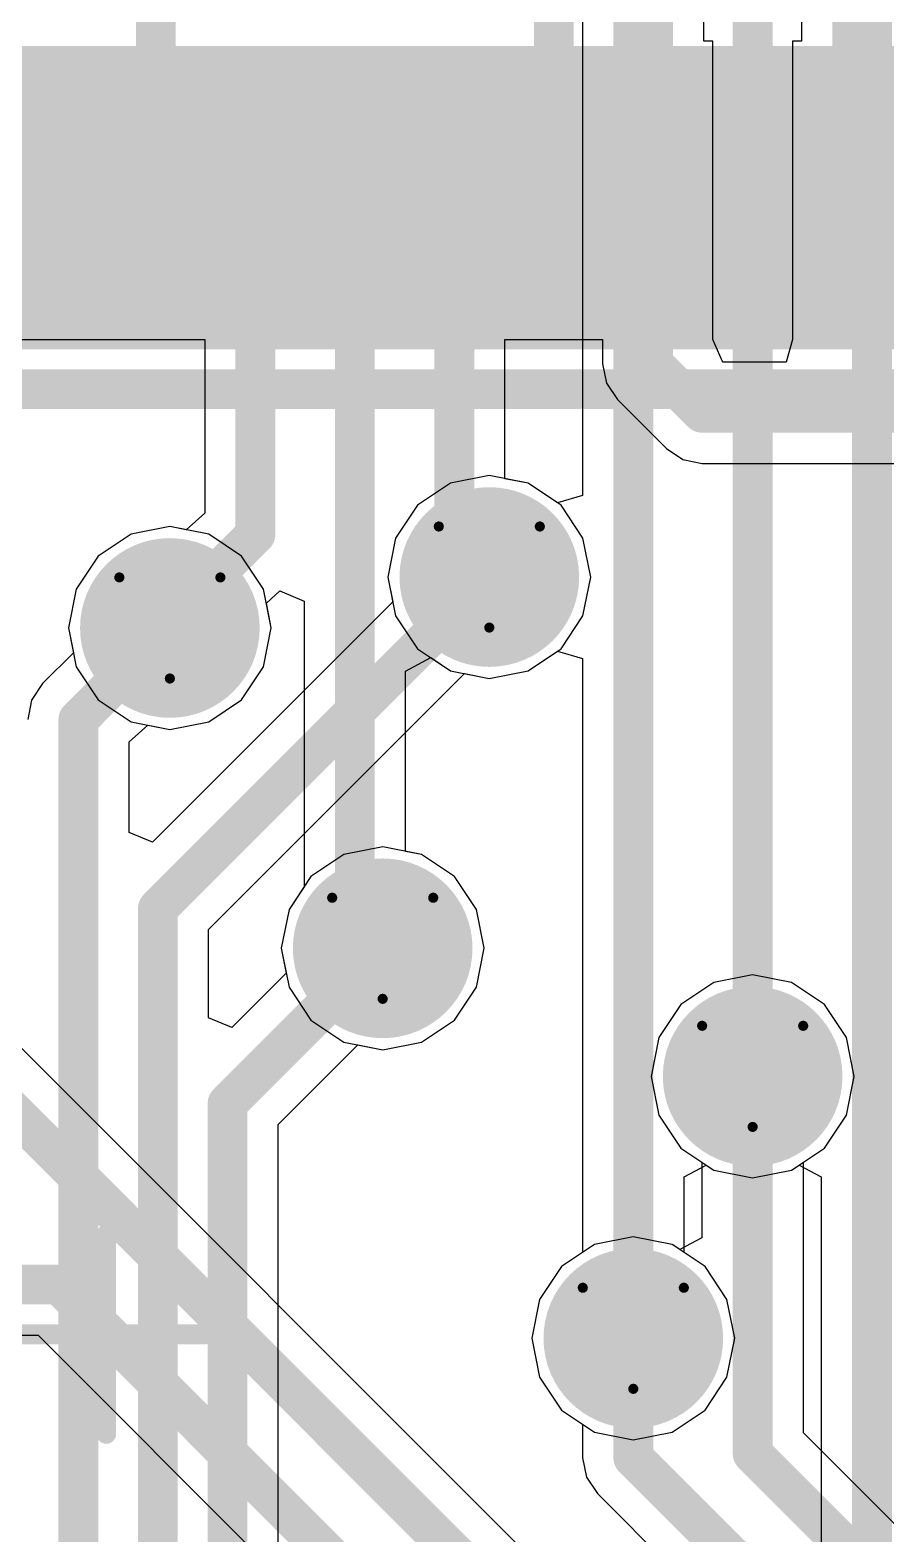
# Model space of a CAD drawing. Header units: inches. Extents: x 0 to 423, y -3 to 110.
# Drawn here: x 44.31 to 48.61, y 47.78 to 55.33 of the extents above; entities that cross this region are included whole.
import ezdxf

# ---------------------------------------------------------------- set-up
doc = ezdxf.new("R2010")
doc.units = ezdxf.units.IN
for name, color, linetype in [('Bottom Layer', 5, 'Continuous'), ('Bottom Solder', 6, 'Continuous'), ('Drill Drawing', 1, 'Continuous'), ('Mechanical 13', 56, 'Continuous'), ('Mechanical 15', 56, 'Continuous'), ('Mid Layer', 16, 'Continuous'), ('Mid Layer 2', 76, 'Continuous'), ('Top Layer', 1, 'Continuous'), ('Top Overlay', 2, 'Continuous'), ('Top Paste', 8, 'Continuous'), ('Top Solder', 216, 'Continuous'), ('Via Holes', 16, 'Continuous')]:
    doc.layers.add(name, color=color, linetype=linetype)

# ---------------------------------------------------------------- blocks, each defined once
blk = doc.blocks.new('STM_LQFP64_V_66')
at = {"layer": 'Top Layer'}
for points in [[(-3.8999, -5.15), (-3.5999, -5.15), (-3.5999, -6.35), (-3.8999, -6.35)], [(-3.3999, -5.15), (-3.0999, -5.15), (-3.0999, -6.35), (-3.3999, -6.35)], [(-2.8999, -5.15), (-2.5999, -5.15), (-2.5999, -6.35), (-2.8999, -6.35)], [(-2.3999, -5.15), (-2.0999, -5.15), (-2.0999, -6.35), (-2.3999, -6.35)], [(-1.8999, -5.15), (-1.5999, -5.15), (-1.5999, -6.35), (-1.8999, -6.35)], [(-1.3999, -5.15), (-1.0999, -5.15), (-1.0999, -6.35), (-1.3999, -6.35)], [(-0.8999, -5.15), (-0.5999, -5.15), (-0.5999, -6.35), (-0.8999, -6.35)], [(-0.3999, -5.15), (-0.0999, -5.15), (-0.0999, -6.35), (-0.3999, -6.35)], [(0.1001, -5.15), (0.4001, -5.15), (0.4001, -6.35), (0.1001, -6.35)]]:
    blk.add_hatch(color=1, dxfattribs=at).paths.add_polyline_path(points)
at = {"layer": 'Top Paste'}
for points in [[(-3.8999, -5.15), (-3.5999, -5.15), (-3.5999, -6.35), (-3.8999, -6.35)], [(-3.3999, -5.15), (-3.0999, -5.15), (-3.0999, -6.35), (-3.3999, -6.35)], [(-2.8999, -5.15), (-2.5999, -5.15), (-2.5999, -6.35), (-2.8999, -6.35)], [(-2.3999, -5.15), (-2.0999, -5.15), (-2.0999, -6.35), (-2.3999, -6.35)], [(-1.8999, -5.15), (-1.5999, -5.15), (-1.5999, -6.35), (-1.8999, -6.35)], [(-1.3999, -5.15), (-1.0999, -5.15), (-1.0999, -6.35), (-1.3999, -6.35)], [(-0.8999, -5.15), (-0.5999, -5.15), (-0.5999, -6.35), (-0.8999, -6.35)], [(-0.3999, -5.15), (-0.0999, -5.15), (-0.0999, -6.35), (-0.3999, -6.35)], [(0.1001, -5.15), (0.4001, -5.15), (0.4001, -6.35), (0.1001, -6.35)]]:
    blk.add_hatch(color=8, dxfattribs=at).paths.add_polyline_path(points)
at = {"layer": 'Top Solder'}
for points in [[(-4.0015, -5.0484), (-3.4983, -5.0484), (-3.4983, -6.4516), (-4.0015, -6.4516)], [(-3.5015, -5.0484), (-2.9983, -5.0484), (-2.9983, -6.4516), (-3.5015, -6.4516)], [(-3.0015, -5.0484), (-2.4983, -5.0484), (-2.4983, -6.4516), (-3.0015, -6.4516)], [(-2.5015, -5.0484), (-1.9983, -5.0484), (-1.9983, -6.4516), (-2.5015, -6.4516)], [(-2.0015, -5.0484), (-1.4983, -5.0484), (-1.4983, -6.4516), (-2.0015, -6.4516)], [(-1.5015, -5.0484), (-0.9983, -5.0484), (-0.9983, -6.4516), (-1.5015, -6.4516)], [(-1.0015, -5.0484), (-0.4983, -5.0484), (-0.4983, -6.4516), (-1.0015, -6.4516)], [(-0.5015, -5.0484), (0.0017, -5.0484), (0.0017, -6.4516), (-0.5015, -6.4516)], [(-0.0015, -5.0484), (0.5017, -5.0484), (0.5017, -6.4516), (-0.0015, -6.4516)]]:
    blk.add_hatch(color=216, dxfattribs=at).paths.add_polyline_path(points)
at = {"layer": 'Mechanical 13'}
blk.add_lwpolyline([(5.0001, -5, 0.1, 0.1, 0), (-4.9999, -5, 0.1, 0.1, 0)], format="xyseb", dxfattribs=at)
at = {"layer": 'Mechanical 15'}
for points in [[(0.0001, 0.5, 0.1, 0.1, 0), (0.0001, -0.5, 0.1, 0.1, 0)], [(0.5001, 0, 0.1, 0.1, 0), (-0.4999, 0, 0.1, 0.1, 0)], [(6.4501, -6.45, 0.05, 0.05, 0), (-6.4499, -6.45, 0.05, 0.05, 0)]]:
    blk.add_lwpolyline(points, format="xyseb", dxfattribs=at)
for points in [[(-0.0249, 0.5, 0.05, 0.05, 1), (0.0251, 0.5, 0.05, 0.05, 1)], [(-0.5249, 0, 0.05, 0.05, 1), (-0.4749, 0, 0.05, 0.05, 1)], [(-0.0249, -0.5, 0.05, 0.05, 1), (0.0251, -0.5, 0.05, 0.05, 1)]]:
    blk.add_lwpolyline(points, format="xyseb", close=True, dxfattribs=at)
at = {"layer": 'Top Overlay'}
blk.add_lwpolyline([(4.7501, -4.75, 0.2, 0.2, 0), (-4.7499, -4.75, 0.2, 0.2, 0)], format="xyseb", dxfattribs=at)

msp = doc.modelspace()

# ---------------------------------------------------------------- hatches: boundary and pattern name
at = {"layer": 'Bottom Layer'}
h = msp.add_hatch(color=5, dxfattribs=at)
edge = h.paths.add_edge_path()
edge.add_arc((46.616, 52.586), 0.35, 0, 360)
h = msp.add_hatch(color=5, dxfattribs=at)
edge = h.paths.add_edge_path()
edge.add_arc((45.01, 52.33), 0.35, 0, 360)
h = msp.add_hatch(color=5, dxfattribs=at)
edge = h.paths.add_edge_path()
edge.add_arc((46.08, 50.72), 0.35, 0, 360)
h = msp.add_hatch(color=5, dxfattribs=at)
edge = h.paths.add_edge_path()
edge.add_arc((47.94, 50.0765), 0.35, 0, 360)
h = msp.add_hatch(color=5, dxfattribs=at)
edge = h.paths.add_edge_path()
edge.add_arc((47.34, 48.7599), 0.35, 0, 360)
at = {"layer": 'Bottom Solder'}
h = msp.add_hatch(color=6, dxfattribs=at)
edge = h.paths.add_edge_path()
edge.add_arc((46.616, 52.586), 0.4516, 0, 360)
h = msp.add_hatch(color=6, dxfattribs=at)
edge = h.paths.add_edge_path()
edge.add_arc((45.01, 52.33), 0.4516, 0, 360)
h = msp.add_hatch(color=6, dxfattribs=at)
edge = h.paths.add_edge_path()
edge.add_arc((46.08, 50.72), 0.4516, 0, 360)
h = msp.add_hatch(color=6, dxfattribs=at)
edge = h.paths.add_edge_path()
edge.add_arc((47.94, 50.0765), 0.4516, 0, 360)
h = msp.add_hatch(color=6, dxfattribs=at)
edge = h.paths.add_edge_path()
edge.add_arc((47.34, 48.7599), 0.4516, 0, 360)
at = {"layer": 'Mid Layer'}
h = msp.add_hatch(color=16, dxfattribs=at)
edge = h.paths.add_edge_path()
edge.add_arc((46.616, 52.586), 0.35, 0, 360)
h = msp.add_hatch(color=16, dxfattribs=at)
edge = h.paths.add_edge_path()
edge.add_arc((45.01, 52.33), 0.35, 0, 360)
h = msp.add_hatch(color=16, dxfattribs=at)
edge = h.paths.add_edge_path()
edge.add_arc((46.08, 50.72), 0.35, 0, 360)
h = msp.add_hatch(color=16, dxfattribs=at)
edge = h.paths.add_edge_path()
edge.add_arc((47.94, 50.0765), 0.35, 0, 360)
h = msp.add_hatch(color=16, dxfattribs=at)
edge = h.paths.add_edge_path()
edge.add_arc((47.34, 48.7599), 0.35, 0, 360)
at = {"layer": 'Mid Layer 2'}
h = msp.add_hatch(color=76, dxfattribs=at)
edge = h.paths.add_edge_path()
edge.add_arc((46.616, 52.586), 0.35, 0, 360)
h = msp.add_hatch(color=76, dxfattribs=at)
edge = h.paths.add_edge_path()
edge.add_arc((45.01, 52.33), 0.35, 0, 360)
h = msp.add_hatch(color=76, dxfattribs=at)
edge = h.paths.add_edge_path()
edge.add_arc((46.08, 50.72), 0.35, 0, 360)
h = msp.add_hatch(color=76, dxfattribs=at)
edge = h.paths.add_edge_path()
edge.add_arc((47.94, 50.0765), 0.35, 0, 360)
h = msp.add_hatch(color=76, dxfattribs=at)
edge = h.paths.add_edge_path()
edge.add_arc((47.34, 48.7599), 0.35, 0, 360)
at = {"layer": 'Top Layer'}
h = msp.add_hatch(color=1, dxfattribs=at)
edge = h.paths.add_edge_path()
edge.add_arc((46.616, 52.586), 0.35, 0, 360)
h = msp.add_hatch(color=1, dxfattribs=at)
edge = h.paths.add_edge_path()
edge.add_arc((45.01, 52.33), 0.35, 0, 360)
h = msp.add_hatch(color=1, dxfattribs=at)
edge = h.paths.add_edge_path()
edge.add_arc((46.08, 50.72), 0.35, 0, 360)
h = msp.add_hatch(color=1, dxfattribs=at)
edge = h.paths.add_edge_path()
edge.add_arc((47.94, 50.0765), 0.35, 0, 360)
h = msp.add_hatch(color=1, dxfattribs=at)
edge = h.paths.add_edge_path()
edge.add_arc((47.34, 48.7599), 0.35, 0, 360)
at = {"layer": 'Top Solder'}
h = msp.add_hatch(color=216, dxfattribs=at)
edge = h.paths.add_edge_path()
edge.add_arc((46.616, 52.586), 0.4516, 0, 360)
h = msp.add_hatch(color=216, dxfattribs=at)
edge = h.paths.add_edge_path()
edge.add_arc((45.01, 52.33), 0.4516, 0, 360)
h = msp.add_hatch(color=216, dxfattribs=at)
edge = h.paths.add_edge_path()
edge.add_arc((46.08, 50.72), 0.4516, 0, 360)
h = msp.add_hatch(color=216, dxfattribs=at)
edge = h.paths.add_edge_path()
edge.add_arc((47.94, 50.0765), 0.4516, 0, 360)
h = msp.add_hatch(color=216, dxfattribs=at)
edge = h.paths.add_edge_path()
edge.add_arc((47.34, 48.7599), 0.4516, 0, 360)
at = {"layer": 'Via Holes'}
h = msp.add_hatch(color=7, dxfattribs=at)
edge = h.paths.add_edge_path()
edge.add_arc((46.616, 52.586), 0.25, 0, 360)
h = msp.add_hatch(color=7, dxfattribs=at)
edge = h.paths.add_edge_path()
edge.add_arc((45.01, 52.33), 0.25, 0, 360)
h = msp.add_hatch(color=7, dxfattribs=at)
edge = h.paths.add_edge_path()
edge.add_arc((46.08, 50.72), 0.25, 0, 360)
h = msp.add_hatch(color=7, dxfattribs=at)
edge = h.paths.add_edge_path()
edge.add_arc((47.94, 50.0765), 0.25, 0, 360)
h = msp.add_hatch(color=7, dxfattribs=at)
edge = h.paths.add_edge_path()
edge.add_arc((47.34, 48.7599), 0.25, 0, 360)

# ---------------------------------------------------------------- linework, layer by layer
at = {"layer": 'Bottom Layer'}
for p, q in [((47.0851, 56.81), (47.0851, 52.9951)), ((46.616, 53.0958), (46.4209, 53.057)), ((46.8111, 53.057), (46.616, 53.0958)), ((46.4209, 53.057), (46.2555, 52.9465)), ((46.9581, 52.9588), (46.8111, 53.057)), ((47.0851, 52.9951), (46.9581, 52.9588)), ((46.2555, 52.9465), (46.145, 52.7811)), ((45.01, 52.8398), (44.8149, 52.801)), ((45.2051, 52.801), (45.01, 52.8398)), ((44.8149, 52.801), (44.6495, 52.6905)), ((45.3705, 52.6905), (45.2051, 52.801)), ((46.145, 52.7811), (46.1062, 52.586)), ((44.6495, 52.6905), (44.539, 52.5251)), ((45.481, 52.5251), (45.3705, 52.6905)), ((46.1062, 52.586), (46.131, 52.4615)), ((44.539, 52.5251), (44.5002, 52.33)), ((46.131, 52.4615), (44.9222, 51.2527)), ((45.5198, 52.33), (45.481, 52.5251)), ((44.5002, 52.33), (44.525, 52.2055)), ((45.481, 52.1349), (45.5198, 52.33)), ((44.525, 52.2055), (44.3698, 52.0502)), ((46.8111, 52.115), (46.9581, 52.2132)), ((46.9581, 52.2132), (47.0851, 52.1769)), ((47.0851, 52.1769), (47.0851, 49.1909)), ((45.2049, 50.8144), (46.4915, 52.101)), ((45.3705, 51.9695), (45.481, 52.1349)), ((46.4915, 52.101), (46.616, 52.0762)), ((46.616, 52.0762), (46.8111, 52.115)), ((44.3698, 52.0502), (44.3145, 51.9675)), ((44.3145, 51.9675), (44.2951, 51.87)), ((45.2051, 51.859), (45.3705, 51.9695)), ((45.01, 51.8202), (45.2051, 51.859)), ((44.8049, 51.7577), (44.8997, 51.8421)), ((44.8997, 51.8421), (45.01, 51.8202)), ((44.8049, 51.3013), (44.8049, 51.7577)), ((44.9222, 51.2527), (44.8049, 51.3013)), ((45.8849, 51.191), (45.7195, 51.0805)), ((46.08, 51.2298), (45.8849, 51.191)), ((46.2751, 51.191), (46.08, 51.2298)), ((46.4405, 51.0805), (46.2751, 51.191)), ((45.7195, 51.0805), (45.609, 50.9151)), ((46.551, 50.9151), (46.4405, 51.0805)), ((45.609, 50.9151), (45.5702, 50.72)), ((46.5898, 50.72), (46.551, 50.9151)), ((45.2049, 50.3713), (45.2049, 50.8144)), ((45.5702, 50.72), (45.595, 50.5955)), ((46.551, 50.5249), (46.5898, 50.72)), ((45.595, 50.5955), (45.3222, 50.3227)), ((46.4405, 50.3595), (46.551, 50.5249)), ((45.3222, 50.3227), (45.2049, 50.3713)), ((46.2751, 50.249), (46.4405, 50.3595)), ((45.5549, 49.8344), (45.9555, 50.235)), ((45.9555, 50.235), (46.08, 50.2102)), ((46.08, 50.2102), (46.2751, 50.249)), ((45.5549, 45.7447), (45.5549, 49.8344)), ((47.5949, 49.5711), (47.7069, 49.6309)), ((47.7069, 49.6309), (47.7449, 49.6055)), ((47.7449, 49.6055), (47.94, 49.5667)), ((47.94, 49.5667), (48.1351, 49.6055)), ((48.1351, 49.6055), (48.1731, 49.6309)), ((48.1731, 49.6309), (48.2851, 49.5711)), ((47.5949, 49.1909), (47.5949, 49.5711)), ((48.2851, 49.5711), (48.2851, 32.3627)), ((47.0851, 49.1909), (46.9795, 49.1204)), ((47.7005, 49.1204), (47.5949, 49.1909)), ((46.9795, 49.1204), (46.869, 48.955)), ((47.811, 48.955), (47.7005, 49.1204)), ((46.869, 48.955), (46.8302, 48.7599)), ((47.8498, 48.7599), (47.811, 48.955)), ((46.8302, 48.7599), (46.869, 48.5648)), ((47.811, 48.5648), (47.8498, 48.7599)), ((46.869, 48.5648), (46.9795, 48.3994)), ((47.7005, 48.3994), (47.811, 48.5648)), ((46.9795, 48.3994), (47.1449, 48.2889)), ((47.5351, 48.2889), (47.7005, 48.3994)), ((47.1449, 48.2889), (47.34, 48.2501)), ((47.34, 48.2501), (47.5351, 48.2889))]:
    msp.add_line(p, q, dxfattribs=at)
for points in [[(47.34, 48.7599, 0.2, 0.2, 0), (47.34, 56.81, 0.2, 0.2, 0)], [(47.94, 50.0765, 0.2, 0.2, 0), (47.94, 56.5309, 0.2, 0.2, 0)], [(48.54, 32.2571, 0.2, 0.2, 0), (48.54, 56.01, 0.2, 0.2, 0)], [(44.95, 50.92, 0.2, 0.2, 0), (46.616, 52.586, 0.2, 0.2, 0)], [(44.55, 51.87, 0.2, 0.2, 0), (45.01, 52.33, 0.2, 0.2, 0)], [(44.55, 33.4, 0.2, 0.2, 0), (44.55, 51.87, 0.2, 0.2, 0)], [(44.95, 33.101, 0.2, 0.2, 0), (44.95, 50.92, 0.2, 0.2, 0)], [(45.3, 49.94, 0.2, 0.2, 0), (46.08, 50.72, 0.2, 0.2, 0)], [(45.3, 31.89, 0.2, 0.2, 0), (45.3, 49.94, 0.2, 0.2, 0)]]:
    msp.add_lwpolyline(points, format="xyseb", dxfattribs=at)
for points in [[(46.566, 52.586, 0.1, 0.1, 1), (46.666, 52.586, 0.1, 0.1, 1)], [(44.96, 52.33, 0.1, 0.1, 1), (45.06, 52.33, 0.1, 0.1, 1)], [(44.5, 51.87, 0.1, 0.1, 1), (44.6, 51.87, 0.1, 0.1, 1)], [(44.5, 51.87, 0.1, 0.1, 1), (44.6, 51.87, 0.1, 0.1, 1)], [(44.9, 50.92, 0.1, 0.1, 1), (45, 50.92, 0.1, 0.1, 1)], [(44.9, 50.92, 0.1, 0.1, 1), (45, 50.92, 0.1, 0.1, 1)], [(46.03, 50.72, 0.1, 0.1, 1), (46.13, 50.72, 0.1, 0.1, 1)], [(47.89, 50.0765, 0.1, 0.1, 1), (47.99, 50.0765, 0.1, 0.1, 1)], [(45.25, 49.94, 0.1, 0.1, 1), (45.35, 49.94, 0.1, 0.1, 1)], [(45.25, 49.94, 0.1, 0.1, 1), (45.35, 49.94, 0.1, 0.1, 1)], [(47.29, 48.7599, 0.1, 0.1, 1), (47.39, 48.7599, 0.1, 0.1, 1)]]:
    msp.add_lwpolyline(points, format="xyseb", close=True, dxfattribs=at)
at = {"layer": 'Drill Drawing'}
for points in [[(46.362, 52.84, 0.0508, 0.0508, 0), (46.87, 52.84, 0.0508, 0.0508, 0)], [(46.362, 52.84, 0.0508, 0.0508, 0), (46.616, 52.332, 0.0508, 0.0508, 0)], [(46.616, 52.332, 0.0508, 0.0508, 0), (46.87, 52.84, 0.0508, 0.0508, 0)], [(44.756, 52.584, 0.0508, 0.0508, 0), (45.264, 52.584, 0.0508, 0.0508, 0)], [(44.756, 52.584, 0.0508, 0.0508, 0), (45.01, 52.076, 0.0508, 0.0508, 0)], [(45.01, 52.076, 0.0508, 0.0508, 0), (45.264, 52.584, 0.0508, 0.0508, 0)], [(45.826, 50.974, 0.0508, 0.0508, 0), (46.334, 50.974, 0.0508, 0.0508, 0)], [(45.826, 50.974, 0.0508, 0.0508, 0), (46.08, 50.466, 0.0508, 0.0508, 0)], [(46.08, 50.466, 0.0508, 0.0508, 0), (46.334, 50.974, 0.0508, 0.0508, 0)], [(47.686, 50.3305, 0.0508, 0.0508, 0), (48.194, 50.3305, 0.0508, 0.0508, 0)], [(47.686, 50.3305, 0.0508, 0.0508, 0), (47.94, 49.8225, 0.0508, 0.0508, 0)], [(47.94, 49.8225, 0.0508, 0.0508, 0), (48.194, 50.3305, 0.0508, 0.0508, 0)], [(47.086, 49.0139, 0.0508, 0.0508, 0), (47.594, 49.0139, 0.0508, 0.0508, 0)], [(47.086, 49.0139, 0.0508, 0.0508, 0), (47.34, 48.5059, 0.0508, 0.0508, 0)], [(47.34, 48.5059, 0.0508, 0.0508, 0), (47.594, 49.0139, 0.0508, 0.0508, 0)]]:
    msp.add_lwpolyline(points, format="xyseb", dxfattribs=at)
for points in [[(46.3493, 52.84, 0.0254, 0.0254, 1), (46.3747, 52.84, 0.0254, 0.0254, 1)], [(46.3493, 52.84, 0.0254, 0.0254, 1), (46.3747, 52.84, 0.0254, 0.0254, 1)], [(46.8573, 52.84, 0.0254, 0.0254, 1), (46.8827, 52.84, 0.0254, 0.0254, 1)], [(46.8573, 52.84, 0.0254, 0.0254, 1), (46.8827, 52.84, 0.0254, 0.0254, 1)], [(44.7433, 52.584, 0.0254, 0.0254, 1), (44.7687, 52.584, 0.0254, 0.0254, 1)], [(44.7433, 52.584, 0.0254, 0.0254, 1), (44.7687, 52.584, 0.0254, 0.0254, 1)], [(45.2513, 52.584, 0.0254, 0.0254, 1), (45.2767, 52.584, 0.0254, 0.0254, 1)], [(45.2513, 52.584, 0.0254, 0.0254, 1), (45.2767, 52.584, 0.0254, 0.0254, 1)], [(46.6033, 52.332, 0.0254, 0.0254, 1), (46.6287, 52.332, 0.0254, 0.0254, 1)], [(46.6033, 52.332, 0.0254, 0.0254, 1), (46.6287, 52.332, 0.0254, 0.0254, 1)], [(44.9973, 52.076, 0.0254, 0.0254, 1), (45.0227, 52.076, 0.0254, 0.0254, 1)], [(44.9973, 52.076, 0.0254, 0.0254, 1), (45.0227, 52.076, 0.0254, 0.0254, 1)], [(45.8133, 50.974, 0.0254, 0.0254, 1), (45.8387, 50.974, 0.0254, 0.0254, 1)], [(45.8133, 50.974, 0.0254, 0.0254, 1), (45.8387, 50.974, 0.0254, 0.0254, 1)], [(46.3213, 50.974, 0.0254, 0.0254, 1), (46.3467, 50.974, 0.0254, 0.0254, 1)], [(46.3213, 50.974, 0.0254, 0.0254, 1), (46.3467, 50.974, 0.0254, 0.0254, 1)], [(46.0673, 50.466, 0.0254, 0.0254, 1), (46.0927, 50.466, 0.0254, 0.0254, 1)], [(46.0673, 50.466, 0.0254, 0.0254, 1), (46.0927, 50.466, 0.0254, 0.0254, 1)], [(47.6733, 50.3305, 0.0254, 0.0254, 1), (47.6987, 50.3305, 0.0254, 0.0254, 1)], [(47.6733, 50.3305, 0.0254, 0.0254, 1), (47.6987, 50.3305, 0.0254, 0.0254, 1)], [(48.1813, 50.3305, 0.0254, 0.0254, 1), (48.2067, 50.3305, 0.0254, 0.0254, 1)], [(48.1813, 50.3305, 0.0254, 0.0254, 1), (48.2067, 50.3305, 0.0254, 0.0254, 1)], [(47.9273, 49.8225, 0.0254, 0.0254, 1), (47.9527, 49.8225, 0.0254, 0.0254, 1)], [(47.9273, 49.8225, 0.0254, 0.0254, 1), (47.9527, 49.8225, 0.0254, 0.0254, 1)], [(47.0733, 49.0139, 0.0254, 0.0254, 1), (47.0987, 49.0139, 0.0254, 0.0254, 1)], [(47.0733, 49.0139, 0.0254, 0.0254, 1), (47.0987, 49.0139, 0.0254, 0.0254, 1)], [(47.5813, 49.0139, 0.0254, 0.0254, 1), (47.6067, 49.0139, 0.0254, 0.0254, 1)], [(47.5813, 49.0139, 0.0254, 0.0254, 1), (47.6067, 49.0139, 0.0254, 0.0254, 1)], [(47.3273, 48.5059, 0.0254, 0.0254, 1), (47.3527, 48.5059, 0.0254, 0.0254, 1)], [(47.3273, 48.5059, 0.0254, 0.0254, 1), (47.3527, 48.5059, 0.0254, 0.0254, 1)]]:
    msp.add_lwpolyline(points, format="xyseb", close=True, dxfattribs=at)
at = {"layer": 'Mid Layer'}
for p, q in [((46.616, 53.0958), (46.4209, 53.057)), ((46.8111, 53.057), (46.616, 53.0958)), ((46.4209, 53.057), (46.2555, 52.9465)), ((46.9765, 52.9465), (46.8111, 53.057)), ((46.2555, 52.9465), (46.145, 52.7811)), ((47.087, 52.7811), (46.9765, 52.9465)), ((45.01, 52.8398), (44.8149, 52.801)), ((45.2051, 52.801), (45.01, 52.8398)), ((44.8149, 52.801), (44.6495, 52.6905)), ((45.3705, 52.6905), (45.2051, 52.801)), ((46.145, 52.7811), (46.1062, 52.586)), ((47.1258, 52.586), (47.087, 52.7811)), ((44.6495, 52.6905), (44.539, 52.5251)), ((45.481, 52.5251), (45.3705, 52.6905)), ((46.1062, 52.586), (46.145, 52.3909)), ((47.087, 52.3909), (47.1258, 52.586)), ((44.539, 52.5251), (44.5002, 52.33)), ((45.5198, 52.33), (45.481, 52.5251)), ((46.145, 52.3909), (46.2555, 52.2255)), ((46.9765, 52.2255), (47.087, 52.3909)), ((44.5002, 52.33), (44.539, 52.1349)), ((45.481, 52.1349), (45.5198, 52.33)), ((46.2555, 52.2255), (46.4209, 52.115)), ((46.8111, 52.115), (46.9765, 52.2255)), ((44.539, 52.1349), (44.6495, 51.9695)), ((45.3705, 51.9695), (45.481, 52.1349)), ((46.4209, 52.115), (46.616, 52.0762)), ((46.616, 52.0762), (46.8111, 52.115)), ((44.6495, 51.9695), (44.8149, 51.859)), ((45.2051, 51.859), (45.3705, 51.9695)), ((44.8149, 51.859), (45.01, 51.8202)), ((45.01, 51.8202), (45.2051, 51.859)), ((45.8849, 51.191), (45.7195, 51.0805)), ((46.08, 51.2298), (45.8849, 51.191)), ((46.2751, 51.191), (46.08, 51.2298)), ((46.4405, 51.0805), (46.2751, 51.191)), ((45.7195, 51.0805), (45.609, 50.9151)), ((46.551, 50.9151), (46.4405, 51.0805)), ((45.609, 50.9151), (45.5702, 50.72)), ((46.5898, 50.72), (46.551, 50.9151)), ((45.5702, 50.72), (45.609, 50.5249)), ((46.551, 50.5249), (46.5898, 50.72)), ((47.94, 50.5863), (47.7449, 50.5475)), ((48.1351, 50.5475), (47.94, 50.5863)), ((45.609, 50.5249), (45.7195, 50.3595)), ((46.4405, 50.3595), (46.551, 50.5249)), ((47.7449, 50.5475), (47.5795, 50.437)), ((48.3005, 50.437), (48.1351, 50.5475)), ((47.5795, 50.437), (47.469, 50.2716)), ((48.411, 50.2716), (48.3005, 50.437)), ((45.7195, 50.3595), (45.8849, 50.249)), ((46.2751, 50.249), (46.4405, 50.3595)), ((47.469, 50.2716), (47.4302, 50.0765)), ((48.4498, 50.0765), (48.411, 50.2716)), ((45.8849, 50.249), (46.08, 50.2102)), ((46.08, 50.2102), (46.2751, 50.249)), ((47.4302, 50.0765), (47.469, 49.8814)), ((48.411, 49.8814), (48.4498, 50.0765)), ((47.469, 49.8814), (47.5795, 49.716)), ((48.3005, 49.716), (48.411, 49.8814)), ((47.5795, 49.716), (47.7449, 49.6055)), ((48.1351, 49.6055), (48.3005, 49.716)), ((47.7449, 49.6055), (47.94, 49.5667)), ((47.94, 49.5667), (48.1351, 49.6055)), ((47.1449, 49.2309), (46.9795, 49.1204)), ((47.34, 49.2697), (47.1449, 49.2309)), ((47.5351, 49.2309), (47.34, 49.2697)), ((47.7005, 49.1204), (47.5351, 49.2309)), ((46.9795, 49.1204), (46.869, 48.955)), ((47.811, 48.955), (47.7005, 49.1204)), ((46.869, 48.955), (46.8302, 48.7599)), ((47.8498, 48.7599), (47.811, 48.955)), ((46.8302, 48.7599), (46.869, 48.5648)), ((47.811, 48.5648), (47.8498, 48.7599)), ((46.869, 48.5648), (46.9795, 48.3994)), ((47.7005, 48.3994), (47.811, 48.5648)), ((46.9795, 48.3994), (47.1449, 48.2889)), ((47.5351, 48.2889), (47.7005, 48.3994)), ((47.1449, 48.2889), (47.34, 48.2501)), ((47.34, 48.2501), (47.5351, 48.2889))]:
    msp.add_line(p, q, dxfattribs=at)
at = {"layer": 'Mid Layer 2'}
for p, q in [((46.616, 53.0958), (46.4209, 53.057)), ((46.8111, 53.057), (46.616, 53.0958)), ((46.4209, 53.057), (46.2555, 52.9465)), ((46.9765, 52.9465), (46.8111, 53.057)), ((46.2555, 52.9465), (46.145, 52.7811)), ((47.087, 52.7811), (46.9765, 52.9465)), ((45.01, 52.8398), (44.8149, 52.801)), ((45.2051, 52.801), (45.01, 52.8398)), ((44.8149, 52.801), (44.6495, 52.6905)), ((45.3705, 52.6905), (45.2051, 52.801)), ((46.145, 52.7811), (46.1062, 52.586)), ((47.1258, 52.586), (47.087, 52.7811)), ((44.6495, 52.6905), (44.539, 52.5251)), ((45.481, 52.5251), (45.3705, 52.6905)), ((46.1062, 52.586), (46.145, 52.3909)), ((47.087, 52.3909), (47.1258, 52.586)), ((44.539, 52.5251), (44.5002, 52.33)), ((45.5198, 52.33), (45.481, 52.5251)), ((46.145, 52.3909), (46.2555, 52.2255)), ((46.9765, 52.2255), (47.087, 52.3909)), ((44.5002, 52.33), (44.539, 52.1349)), ((45.481, 52.1349), (45.5198, 52.33)), ((46.2555, 52.2255), (46.4209, 52.115)), ((46.8111, 52.115), (46.9765, 52.2255)), ((44.539, 52.1349), (44.6495, 51.9695)), ((45.3705, 51.9695), (45.481, 52.1349)), ((46.4209, 52.115), (46.616, 52.0762)), ((46.616, 52.0762), (46.8111, 52.115)), ((44.6495, 51.9695), (44.8149, 51.859)), ((45.2051, 51.859), (45.3705, 51.9695)), ((44.8149, 51.859), (45.01, 51.8202)), ((45.01, 51.8202), (45.2051, 51.859)), ((45.8849, 51.191), (45.7195, 51.0805)), ((46.08, 51.2298), (45.8849, 51.191)), ((46.2751, 51.191), (46.08, 51.2298)), ((46.4405, 51.0805), (46.2751, 51.191)), ((45.7195, 51.0805), (45.609, 50.9151)), ((46.551, 50.9151), (46.4405, 51.0805)), ((45.609, 50.9151), (45.5702, 50.72)), ((46.5898, 50.72), (46.551, 50.9151)), ((45.5702, 50.72), (45.609, 50.5249)), ((46.551, 50.5249), (46.5898, 50.72)), ((47.94, 50.5863), (47.7449, 50.5475)), ((48.1351, 50.5475), (47.94, 50.5863)), ((45.609, 50.5249), (45.7195, 50.3595)), ((46.4405, 50.3595), (46.551, 50.5249)), ((47.7449, 50.5475), (47.5795, 50.437)), ((48.3005, 50.437), (48.1351, 50.5475)), ((47.5795, 50.437), (47.469, 50.2716)), ((48.411, 50.2716), (48.3005, 50.437)), ((45.7195, 50.3595), (45.8849, 50.249)), ((46.2751, 50.249), (46.4405, 50.3595)), ((47.469, 50.2716), (47.4302, 50.0765)), ((48.4498, 50.0765), (48.411, 50.2716)), ((45.8849, 50.249), (46.08, 50.2102)), ((46.08, 50.2102), (46.2751, 50.249)), ((47.4302, 50.0765), (47.469, 49.8814)), ((48.411, 49.8814), (48.4498, 50.0765)), ((47.469, 49.8814), (47.5795, 49.716)), ((48.3005, 49.716), (48.411, 49.8814)), ((47.5795, 49.716), (47.7449, 49.6055)), ((48.1351, 49.6055), (48.3005, 49.716)), ((47.7449, 49.6055), (47.94, 49.5667)), ((47.94, 49.5667), (48.1351, 49.6055)), ((47.1449, 49.2309), (46.9795, 49.1204)), ((47.34, 49.2697), (47.1449, 49.2309)), ((47.5351, 49.2309), (47.34, 49.2697)), ((47.7005, 49.1204), (47.5351, 49.2309)), ((46.9795, 49.1204), (46.869, 48.955)), ((47.811, 48.955), (47.7005, 49.1204)), ((46.869, 48.955), (46.8302, 48.7599)), ((47.8498, 48.7599), (47.811, 48.955)), ((46.8302, 48.7599), (46.869, 48.5648)), ((47.811, 48.5648), (47.8498, 48.7599)), ((46.869, 48.5648), (46.9795, 48.3994)), ((47.7005, 48.3994), (47.811, 48.5648)), ((46.9795, 48.3994), (47.1449, 48.2889)), ((47.5351, 48.2889), (47.7005, 48.3994)), ((47.1449, 48.2889), (47.34, 48.2501)), ((47.34, 48.2501), (47.5351, 48.2889))]:
    msp.add_line(p, q, dxfattribs=at)
at = {"layer": 'Top Layer'}
for p, q in [((47.6948, 55.28), (47.6948, 57.607)), ((48.185, 55.6459), (48.185, 55.28)), ((47.7399, 55.28), (47.6948, 55.28)), ((47.7399, 53.78), (47.7399, 55.28)), ((48.185, 55.28), (48.1399, 55.28)), ((48.1399, 55.28), (48.1399, 53.7934)), ((43.1399, 53.78), (45.185, 53.78)), ((45.185, 53.78), (45.185, 52.9068)), ((46.6948, 53.0801), (46.6948, 53.78)), ((46.6948, 53.78), (47.185, 53.78)), ((47.185, 53.78), (47.185, 53.6579)), ((47.7861, 53.6721), (47.7399, 53.78)), ((47.7399, 53.78), (47.7399, 53.78)), ((47.7399, 53.78), (47.7399, 53.78)), ((47.7399, 53.78), (47.7399, 53.78)), ((48.1399, 53.78), (48.1077, 53.6664)), ((48.1399, 53.7934), (48.1399, 53.78)), ((47.7919, 53.6664), (47.7861, 53.6721)), ((48.1077, 53.6664), (47.7919, 53.6664)), ((47.185, 53.6579), (47.2044, 53.5604)), ((47.2044, 53.5604), (47.2597, 53.4777)), ((47.2597, 53.4777), (47.5061, 53.2312)), ((47.5061, 53.2312), (47.5888, 53.176)), ((47.5888, 53.176), (47.6863, 53.1566)), ((47.6863, 53.1566), (49.422, 53.1566)), ((46.8111, 53.057), (46.6948, 53.0801)), ((46.9765, 52.9465), (46.8111, 53.057)), ((47.087, 52.7811), (46.9765, 52.9465)), ((45.01, 52.8398), (44.8149, 52.801)), ((45.092, 52.8235), (45.01, 52.8398)), ((45.185, 52.9068), (45.092, 52.8235)), ((44.8149, 52.801), (44.6495, 52.6905)), ((47.1258, 52.586), (47.087, 52.7811)), ((44.6495, 52.6905), (44.539, 52.5251)), ((47.087, 52.3909), (47.1258, 52.586)), ((44.539, 52.5251), (44.5002, 52.33)), ((45.495, 52.4545), (45.5625, 52.5159)), ((45.5198, 52.33), (45.495, 52.4545)), ((45.5625, 52.5159), (45.685, 52.464)), ((45.685, 52.464), (45.685, 51.0288)), ((46.9765, 52.2255), (47.087, 52.3909)), ((44.5002, 52.33), (44.539, 52.1349)), ((45.481, 52.1349), (45.5198, 52.33)), ((46.1948, 52.1134), (46.3218, 52.1813)), ((46.3218, 52.1813), (46.4209, 52.115)), ((46.8111, 52.115), (46.9765, 52.2255)), ((44.539, 52.1349), (44.6495, 51.9695)), ((45.3705, 51.9695), (45.481, 52.1349)), ((46.1948, 51.207), (46.1948, 52.1134)), ((46.4209, 52.115), (46.616, 52.0762)), ((46.616, 52.0762), (46.8111, 52.115)), ((44.6495, 51.9695), (44.8149, 51.859)), ((45.2051, 51.859), (45.3705, 51.9695)), ((44.8149, 51.859), (45.01, 51.8202)), ((45.01, 51.8202), (45.2051, 51.859)), ((46.2751, 51.191), (46.1948, 51.207)), ((46.4405, 51.0805), (46.2751, 51.191)), ((45.685, 51.0288), (45.609, 50.9151)), ((46.551, 50.9151), (46.4405, 51.0805)), ((45.609, 50.9151), (45.5702, 50.72)), ((46.5898, 50.72), (46.551, 50.9151)), ((45.5702, 50.72), (45.609, 50.5249)), ((46.551, 50.5249), (46.5898, 50.72)), ((49.5465, 44.9354), (43.9034, 50.5786)), ((47.94, 50.5863), (47.7449, 50.5475)), ((48.1351, 50.5475), (47.94, 50.5863)), ((45.609, 50.5249), (45.7195, 50.3595)), ((46.4405, 50.3595), (46.551, 50.5249)), ((47.7449, 50.5475), (47.5795, 50.437)), ((48.3005, 50.437), (48.1351, 50.5475)), ((47.5795, 50.437), (47.469, 50.2716)), ((48.411, 50.2716), (48.3005, 50.437)), ((45.7195, 50.3595), (45.8849, 50.249)), ((46.2751, 50.249), (46.4405, 50.3595)), ((47.469, 50.2716), (47.4302, 50.0765)), ((48.4498, 50.0765), (48.411, 50.2716)), ((45.8849, 50.249), (46.08, 50.2102)), ((46.08, 50.2102), (46.2751, 50.249)), ((47.4302, 50.0765), (47.469, 49.8814)), ((48.411, 49.8814), (48.4498, 50.0765)), ((47.469, 49.8814), (47.5795, 49.716)), ((48.3005, 49.716), (48.411, 49.8814)), ((47.5795, 49.716), (47.6851, 49.6455)), ((48.1949, 49.6455), (48.3005, 49.716)), ((47.6851, 49.6455), (47.6851, 49.2654)), ((48.1949, 48.2856), (48.1949, 49.6455)), ((47.1449, 49.2309), (46.9795, 49.1204)), ((47.34, 49.2697), (47.1449, 49.2309)), ((47.5351, 49.2309), (47.34, 49.2697)), ((47.5731, 49.2055), (47.5351, 49.2309)), ((47.6851, 49.2654), (47.5731, 49.2055)), ((46.9795, 49.1204), (46.869, 48.955)), ((46.869, 48.955), (46.8302, 48.7599)), ((40.8979, 48.7751), (44.3474, 48.7751)), ((44.3474, 48.7751), (49.2628, 43.8598)), ((46.8302, 48.7599), (46.869, 48.5648)), ((46.869, 48.5648), (46.9795, 48.3994)), ((46.9795, 48.3994), (47.0851, 48.3289)), ((47.0851, 48.3289), (47.0851, 48.16)), ((49.5726, 46.9079), (48.1949, 48.2856)), ((47.0851, 48.16), (47.1045, 48.0625)), ((47.1045, 48.0625), (47.1598, 47.9798)), ((47.1598, 47.9798), (49.2898, 45.8498))]:
    msp.add_line(p, q, dxfattribs=at)
for points in [[(47.9399, 54.53, 0.2, 0.2, 0), (47.9399, 58.5601, 0.2, 0.2, 0)], [(47.4399, 53.6579, 0.2, 0.2, 0), (47.4399, 57.607, 0.2, 0.2, 0)], [(48.4399, 54.53, 0.2, 0.2, 0), (48.4399, 55.9099, 0.2, 0.2, 0)], [(44.9399, 54.53, 0.2, 0.2, 0), (44.9399, 55.8686, 0.2, 0.2, 0)], [(46.9399, 54.53, 0.2, 0.2, 0), (46.9399, 55.6001, 0.2, 0.2, 0)], [(45.4399, 52.7999, 0.2, 0.2, 0), (45.4399, 54.53, 0.2, 0.2, 0)], [(45.9399, 50.8601, 0.2, 0.2, 0), (45.9399, 54.53, 0.2, 0.2, 0)], [(46.4399, 52.7621, 0.2, 0.2, 0), (46.4399, 54.53, 0.2, 0.2, 0)], [(47.4399, 53.6579, 0.2, 0.2, 0), (47.6863, 53.4115, 0.2, 0.2, 0)], [(47.6863, 53.4115, 0.2, 0.2, 0), (49.422, 53.4115, 0.2, 0.2, 0)], [(45.01, 52.37, 0.2, 0.2, 0), (45.4399, 52.7999, 0.2, 0.2, 0)], [(46.4399, 52.7621, 0.2, 0.2, 0), (46.616, 52.586, 0.2, 0.2, 0)], [(41.5915, 52.53, 0.2, 0.2, 0), (49.6515, 44.47, 0.2, 0.2, 0)], [(45.01, 52.33, 0.2, 0.2, 0), (45.01, 52.37, 0.2, 0.2, 0)], [(45.9399, 50.8601, 0.2, 0.2, 0), (46.08, 50.72, 0.2, 0.2, 0)], [(47.94, 48.18, 0.2, 0.2, 0), (47.94, 50.0765, 0.2, 0.2, 0)], [(38.9399, 49.03, 0.2, 0.2, 0), (44.453, 49.03, 0.2, 0.2, 0)], [(44.453, 49.03, 0.2, 0.2, 0), (49.443, 44.04, 0.2, 0.2, 0)], [(47.34, 48.16, 0.2, 0.2, 0), (47.34, 48.7599, 0.2, 0.2, 0)], [(47.34, 48.16, 0.2, 0.2, 0), (49.47, 46.03, 0.2, 0.2, 0)], [(47.94, 48.18, 0.2, 0.2, 0), (49.59, 46.53, 0.2, 0.2, 0)]]:
    msp.add_lwpolyline(points, format="xyseb", dxfattribs=at)
for points in [[(44.8899, 54.53, 0.1, 0.1, 1), (44.9899, 54.53, 0.1, 0.1, 1)], [(45.3899, 54.53, 0.1, 0.1, 1), (45.4899, 54.53, 0.1, 0.1, 1)], [(45.8899, 54.53, 0.1, 0.1, 1), (45.9899, 54.53, 0.1, 0.1, 1)], [(46.3899, 54.53, 0.1, 0.1, 1), (46.4899, 54.53, 0.1, 0.1, 1)], [(46.8899, 54.53, 0.1, 0.1, 1), (46.9899, 54.53, 0.1, 0.1, 1)], [(47.8899, 54.53, 0.1, 0.1, 1), (47.9899, 54.53, 0.1, 0.1, 1)], [(48.3899, 54.53, 0.1, 0.1, 1), (48.4899, 54.53, 0.1, 0.1, 1)], [(47.3899, 53.6579, 0.1, 0.1, 1), (47.4899, 53.6579, 0.1, 0.1, 1)], [(47.3899, 53.6579, 0.1, 0.1, 1), (47.4899, 53.6579, 0.1, 0.1, 1)], [(47.6363, 53.4115, 0.1, 0.1, 1), (47.7363, 53.4115, 0.1, 0.1, 1)], [(47.6363, 53.4115, 0.1, 0.1, 1), (47.7363, 53.4115, 0.1, 0.1, 1)], [(45.3899, 52.7999, 0.1, 0.1, 1), (45.4899, 52.7999, 0.1, 0.1, 1)], [(45.3899, 52.7999, 0.1, 0.1, 1), (45.4899, 52.7999, 0.1, 0.1, 1)], [(46.3899, 52.7621, 0.1, 0.1, 1), (46.4899, 52.7621, 0.1, 0.1, 1)], [(46.3899, 52.7621, 0.1, 0.1, 1), (46.4899, 52.7621, 0.1, 0.1, 1)], [(46.566, 52.586, 0.1, 0.1, 1), (46.666, 52.586, 0.1, 0.1, 1)], [(44.96, 52.37, 0.1, 0.1, 1), (45.06, 52.37, 0.1, 0.1, 1)], [(44.96, 52.37, 0.1, 0.1, 1), (45.06, 52.37, 0.1, 0.1, 1)], [(44.96, 52.33, 0.1, 0.1, 1), (45.06, 52.33, 0.1, 0.1, 1)], [(45.8899, 50.8601, 0.1, 0.1, 1), (45.9899, 50.8601, 0.1, 0.1, 1)], [(45.8899, 50.8601, 0.1, 0.1, 1), (45.9899, 50.8601, 0.1, 0.1, 1)], [(46.03, 50.72, 0.1, 0.1, 1), (46.13, 50.72, 0.1, 0.1, 1)], [(47.89, 50.0765, 0.1, 0.1, 1), (47.99, 50.0765, 0.1, 0.1, 1)], [(44.403, 49.03, 0.1, 0.1, 1), (44.503, 49.03, 0.1, 0.1, 1)], [(44.403, 49.03, 0.1, 0.1, 1), (44.503, 49.03, 0.1, 0.1, 1)], [(47.29, 48.7599, 0.1, 0.1, 1), (47.39, 48.7599, 0.1, 0.1, 1)], [(47.29, 48.16, 0.1, 0.1, 1), (47.39, 48.16, 0.1, 0.1, 1)], [(47.29, 48.16, 0.1, 0.1, 1), (47.39, 48.16, 0.1, 0.1, 1)], [(47.89, 48.18, 0.1, 0.1, 1), (47.99, 48.18, 0.1, 0.1, 1)], [(47.89, 48.18, 0.1, 0.1, 1), (47.99, 48.18, 0.1, 0.1, 1)]]:
    msp.add_lwpolyline(points, format="xyseb", close=True, dxfattribs=at)

# ---------------------------------------------------------------- block references
at = {"rotation": 180}
msp.add_blockref('STM_LQFP64_V_66', (44.69, 48.78), dxfattribs=at)

doc.saveas('drawing.dxf')
